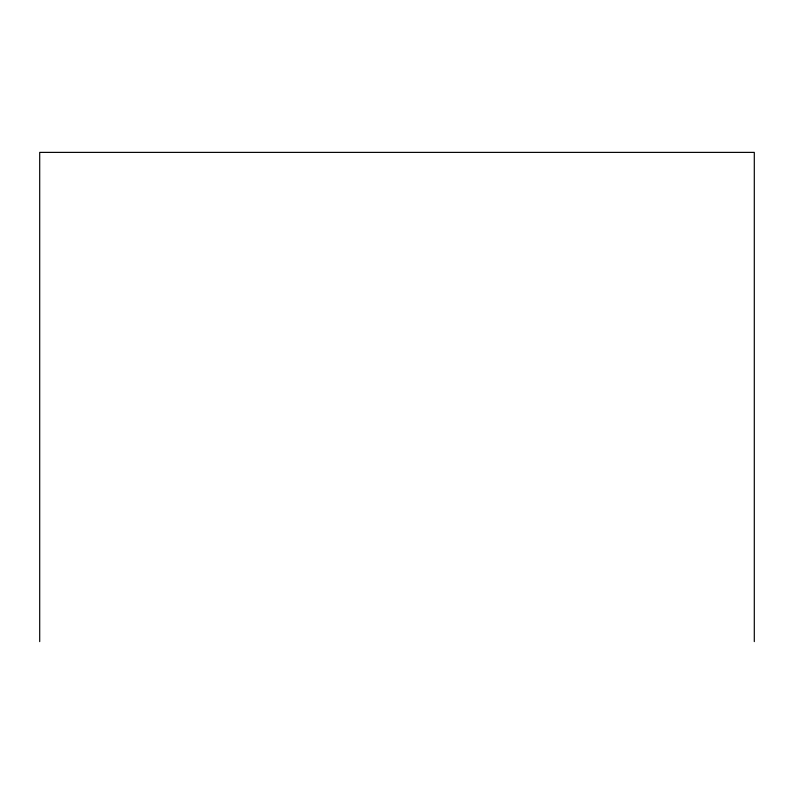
<?xml version="1.0" encoding="UTF-8"?>
<svg xmlns="http://www.w3.org/2000/svg" width="794" height="794" viewBox="0 0 794 794"><rect width="100%" height="100%" fill="white"/><g stroke="black" fill="none" stroke-linecap="round" stroke-linejoin="round"><path stroke-width="1.19" d="M754.3 641.612L754.3 152.388L39.7 152.388L39.7 641.612"/></g></svg>
